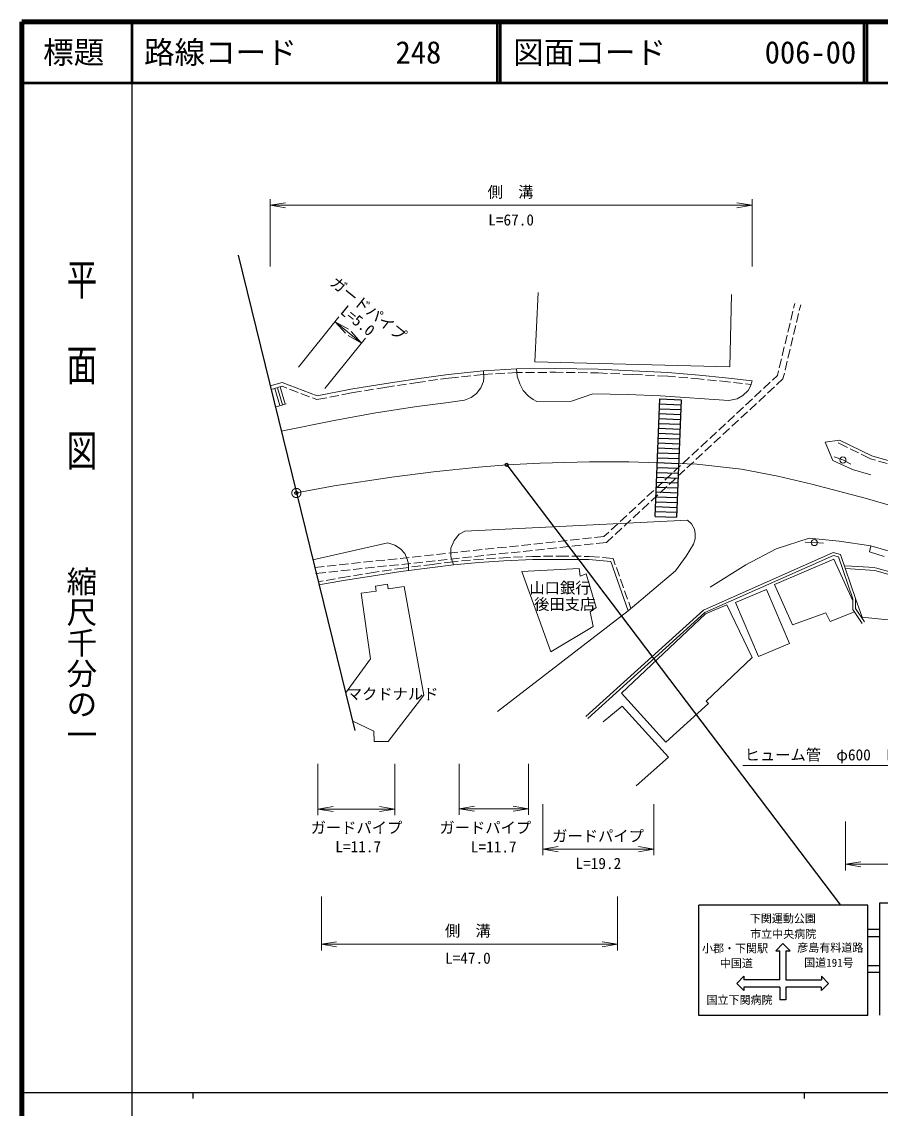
# Model space of a CAD drawing. Units: millimetres, scale not verified. Extents: x 40000 to 680000, y 20000 to 380000.
# Drawn here: x 40000 to 180428, y 202409 to 380000 of the extents above; entities that cross this region are included whole.
import ezdxf
from ezdxf.enums import TextEntityAlignment as Align

# ---------------------------------------------------------------- set-up
doc = ezdxf.new("R2010")
doc.units = ezdxf.units.MM
doc.header["$LTSCALE"] = 1000
doc.header["$PDMODE"] = 32
doc.header["$PDSIZE"] = 500
doc.linetypes.add('CHAIN', pattern=[18.5, 12, -1.5, 3.5, -1.5])
for name, color, linetype, lineweight in [('M-BMK', 2, 'CHAIN', 13), ('M-BMK-OTRS', 5, 'Continuous', 25), ('M-STR-HTXT', 7, 'Continuous', 13), ('M-STR-STRC', 7, 'Continuous', 25), ('M-TTL', 2, 'Continuous', 140), ('M-TTL-BAND', 7, 'Continuous', 25), ('M-TTL-LINE', 7, 'Continuous', 50), ('M-WORK', 1, 'Continuous', 13), ('引出線', 7, 'Continuous', 13)]:
    doc.layers.add(name, color=color, linetype=linetype, lineweight=lineweight)
doc.layers.add('M-OTRS', color=6, linetype='Continuous')
doc.layers.add('M-TTL-TXT', color=7, linetype='Continuous')
doc.styles.add('@ＭＳ ゴシック', font='')
doc.styles.add('ＭＳ ゴシック', font='')
doc.styles.get('@ＭＳ ゴシック').set_extended_font_data('@MS Gothic')
doc.styles.get('ＭＳ ゴシック').set_extended_font_data('MS Gothic')

# ---------------------------------------------------------------- blocks, each defined once
blk = doc.blocks.new('open_arrow')
at = {"color": 0, "linetype": 'Continuous', "lineweight": -2}
blk.add_lwpolyline([(7.5, 1.25), (0, 0), (7.5, -1.25)], dxfattribs=at)

msp = doc.modelspace()

# ---------------------------------------------------------------- linework, layer by layer
at = {"layer": 'M-BMK'}
for p, q in [((114731, 307174), (119328, 307573)), ((119328, 307573), (124793, 307855)), ((124793, 307855), (132873, 308089)), ((132873, 308089), (139311, 308089)), ((139311, 308089), (150417, 307679)), ((150417, 307679), (157734, 306881)), ((91080, 304143), (100544, 305585)), ((100544, 305585), (107334, 306430)), ((107334, 306430), (114731, 307174)), ((157734, 306881), (163656, 305732)), ((163656, 305732), (169215, 304442)), ((84926, 302977), (91080, 304143)), ((169215, 304442), (177931, 302144)), ((183407, 300566), (177931, 302144))]:
    msp.add_line(p, q, dxfattribs=at)
msp.add_circle((84926, 302977), 750, dxfattribs=at)
at = {"layer": 'M-BMK-OTRS'}
for p, q in [((75379, 341821), (84926, 302977)), ((84926, 302977), (94474, 264133))]:
    msp.add_line(p, q, dxfattribs=at)
at = {"layer": 'M-OTRS'}
msp.add_point((84926, 302977), dxfattribs=at)
at = {"layer": 'M-STR-HTXT'}
for p, q in [((80628, 340000), (80628, 351000)), ((80628, 350000), (159465, 350000)), ((159465, 340000), (159465, 351000)), ((85271, 323537), (91881, 331750)), ((91254, 330971), (95582, 327488)), ((89598, 320054), (96209, 328267)), ((88425, 258684), (88425, 250322)), ((101014, 258684), (101014, 250322)), ((111534, 258684), (111534, 250368)), ((122868, 258684), (122868, 250368)), ((88425, 251322), (101014, 251322)), ((111534, 251368), (122868, 251368)), ((125242, 252120), (125242, 243765)), ((143388, 252120), (143388, 243765)), ((174754, 249268), (174754, 241294)), ((125242, 244765), (143388, 244765)), ((174754, 242294), (260988, 242294)), ((89007, 237041), (89007, 228204)), ((137452, 237041), (137452, 228204)), ((89007, 229204), (137452, 229204))]:
    msp.add_line(p, q, dxfattribs=at)
at = {"layer": 'M-STR-STRC'}
for p, q in [((143611, 299154), (144362, 318339)), ((144362, 318339), (147835, 318204)), ((147835, 318204), (147084, 299018)), ((144299, 316741), (147772, 316605)), ((144331, 317540), (147803, 317404)), ((144206, 314342), (147678, 314207)), ((144237, 315142), (147710, 315006)), ((144268, 315941), (147741, 315805)), ((144143, 312744), (147616, 312608)), ((144174, 313543), (147647, 313407)), ((144081, 311145), (147553, 311009)), ((144112, 311944), (147584, 311808)), ((144018, 309546), (147491, 309410)), ((144049, 310345), (147522, 310210)), ((119328, 307573), (173919, 235623)), ((143955, 307947), (147428, 307811)), ((143987, 308747), (147459, 308611)), ((143862, 305549), (147334, 305413)), ((143893, 306349), (147366, 306213)), ((143924, 307148), (147397, 307012)), ((143799, 303950), (147272, 303815)), ((143830, 304750), (147303, 304614)), ((143737, 302352), (147209, 302216)), ((143768, 303151), (147240, 303015)), ((143674, 300753), (147147, 300617)), ((143705, 301552), (147178, 301416)), ((143611, 299154), (147084, 299018)), ((143643, 299953), (147115, 299818)), ((150767, 217548), (150767, 235623)), ((178369, 235623), (150767, 235623)), ((178369, 217548), (178369, 235623)), ((180285, 235923), (180285, 217626)), ((181689, 235923), (180285, 235923)), ((180285, 231606), (178369, 231606)), ((164513, 229319), (163343, 228149)), ((165715, 228116), (164513, 229319)), ((180285, 230436), (178369, 230436)), ((163343, 228149), (164003, 228149)), ((164003, 223399), (164003, 228149)), ((165006, 228116), (164999, 223399)), ((165006, 228116), (165715, 228116)), ((178369, 225756), (180285, 225756)), ((156965, 222805), (158135, 223975)), ((158135, 223975), (158135, 223399)), ((170790, 223984), (170790, 223399)), ((171960, 222814), (170790, 223984)), ((180285, 224586), (178369, 224586)), ((158135, 221635), (156965, 222805)), ((164003, 223399), (158135, 223399)), ((164003, 222229), (158135, 222229)), ((158135, 222229), (158135, 221635)), ((164005, 222229), (164003, 220117)), ((164998, 222229), (164995, 220117)), ((170757, 222229), (164998, 222229)), ((164999, 223399), (170790, 223399)), ((170757, 222229), (170757, 221644)), ((170790, 221644), (171960, 222814)), ((164995, 220117), (164003, 220117)), ((178369, 217548), (150767, 217548))]:
    msp.add_line(p, q, dxfattribs=at)
msp.add_circle((119328, 307573), 250, dxfattribs=at)
at = {"layer": 'M-TTL'}
for p, q in [((40000, 380000), (40000, 20000)), ((680000, 380000), (40000, 380000))]:
    msp.add_line(p, q, dxfattribs=at)
at = {"layer": 'M-TTL-BAND'}
for p, q in [((58000, 370000), (58000, 20000)), ((40000, 205000), (579000, 205000)), ((68000, 205000), (68000, 204000)), ((168000, 205000), (168000, 204000))]:
    msp.add_line(p, q, dxfattribs=at)
at = {"layer": 'M-TTL-LINE'}
for p, q in [((58000, 380000), (58000, 370000)), ((117750, 380000), (117750, 370000)), ((118250, 380000), (118250, 370000)), ((177750, 380000), (177750, 370000)), ((178250, 380000), (178250, 370000)), ((40000, 370000), (680000, 370000))]:
    msp.add_line(p, q, dxfattribs=at)
at = {"layer": 'M-WORK'}
for p, q in [((124474, 335752), (123915, 324400)), ((155813, 323571), (156108, 335431)), ((166244, 333169), (166434, 333962)), ((165778, 331224), (166127, 332682)), ((166715, 330844), (167064, 332302)), ((167181, 332789), (167406, 333729)), ((165312, 329279), (165661, 330738)), ((166249, 328899), (166599, 330357)), ((164846, 327334), (165195, 328793)), ((164380, 325389), (164729, 326848)), ((165783, 326954), (166133, 328412)), ((165317, 325009), (165667, 326467)), ((115507, 322949), (120948, 323246)), ((120948, 323246), (127312, 323308)), ((120948, 323246), (121024, 322092)), ((123915, 324400), (155813, 323571)), ((127312, 323308), (134286, 323199)), ((163914, 323444), (164263, 324903)), ((164851, 323064), (165201, 324522)), ((99605, 320869), (104639, 321620)), ((104639, 321620), (109753, 322355)), ((106534, 321286), (108019, 321499)), ((108514, 321570), (109826, 321759)), ((109753, 322355), (115507, 322949)), ((109826, 321759), (111447, 321926)), ((111944, 321978), (113436, 322132)), ((113933, 322183), (115554, 322351)), ((115590, 321810), (115507, 322949)), ((115507, 321205), (115590, 321810)), ((115554, 322351), (117012, 322430)), ((117512, 322457), (119010, 322539)), ((119509, 322566), (120967, 322646)), ((120967, 322646), (121889, 322655)), ((121024, 322092), (121446, 320810)), ((122389, 322660), (123889, 322675)), ((124389, 322680), (125889, 322694)), ((126389, 322699), (127310, 322708)), ((127310, 322708), (128539, 322689)), ((129039, 322681), (130539, 322658)), ((131039, 322650), (132539, 322626)), ((133039, 322619), (134268, 322599)), ((134268, 322599), (135820, 322530)), ((134286, 323199), (139899, 322949)), ((136320, 322508), (137818, 322441)), ((138318, 322419), (139871, 322350)), ((139871, 322350), (141517, 322265)), ((139899, 322949), (145700, 322652)), ((142016, 322240), (143514, 322163)), ((144013, 322137), (145659, 322053)), ((145659, 322053), (146956, 321942)), ((145700, 322652), (150798, 322214)), ((147454, 321899), (148948, 321771)), ((149446, 321728), (150743, 321616)), ((150743, 321616), (151645, 321528)), ((150798, 322214), (155098, 321792)), ((152143, 321479), (153635, 321332)), ((155098, 321792), (159465, 321307)), ((162800, 321416), (163607, 322164)), ((163470, 320673), (164509, 321637)), ((163607, 322164), (163798, 322958)), ((164509, 321637), (164735, 322577)), ((80628, 320463), (82618, 321049)), ((80798, 319888), (82593, 320416)), ((81392, 320062), (82220, 317249)), ((81809, 320185), (82637, 317372)), ((82258, 320318), (83087, 317504)), ((82593, 320416), (83338, 320130)), ((82618, 321049), (88339, 318855)), ((83805, 319951), (85205, 319414)), ((88339, 318855), (93843, 319918)), ((93843, 319918), (99605, 320869)), ((96083, 319680), (97563, 319924)), ((98056, 320006), (99698, 320276)), ((99698, 320276), (100976, 320467)), ((101470, 320541), (102954, 320762)), ((103448, 320836), (104726, 321026)), ((104726, 321026), (106039, 321215)), ((114373, 319261), (115077, 320176)), ((115077, 320176), (115507, 321205)), ((121446, 320810), (122040, 319747)), ((122040, 319747), (122869, 318793)), ((154133, 321284), (155035, 321195)), ((155035, 321195), (155920, 321097)), ((156417, 321042), (157908, 320876)), ((157964, 318903), (158793, 319716)), ((158405, 320821), (159290, 320723)), ((158793, 319716), (159199, 320419)), ((159199, 320419), (159465, 321307)), ((159868, 318696), (160967, 319716)), ((161334, 320056), (162434, 321076)), ((162003, 319313), (163103, 320333)), ((85672, 319235), (87072, 318698)), ((87539, 318519), (88284, 318233)), ((88284, 318233), (89889, 318543)), ((90380, 318638), (91853, 318923)), ((92344, 319017), (93948, 319327)), ((93948, 319327), (95590, 319598)), ((109377, 317736), (112403, 318159)), ((112403, 318159), (113529, 318557)), ((113529, 318557), (114373, 319261)), ((122869, 318793), (123666, 318230)), ((123666, 318230), (124229, 317933)), ((124229, 317933), (129905, 317980)), ((129905, 317980), (133423, 319200)), ((133423, 319200), (139107, 319090)), ((139107, 319090), (144470, 318856)), ((144470, 318856), (155681, 318074)), ((155681, 318074), (157042, 318355)), ((157042, 318355), (157964, 318903)), ((158401, 317336), (159501, 318356)), ((160537, 317953), (161637, 318973)), ((81472, 317029), (83268, 317558)), ((97603, 316048), (104639, 317127)), ((104639, 317127), (109377, 317736)), ((156935, 315976), (158035, 316996)), ((157604, 315232), (158704, 316253)), ((159070, 316593), (160170, 317613)), ((82447, 313063), (91130, 314828)), ((91130, 314828), (97603, 316048)), ((155468, 314616), (156568, 315636)), ((156138, 313872), (157237, 314892)), ((152536, 311896), (153635, 312916)), ((154002, 313256), (155102, 314276)), ((154671, 312512), (155771, 313532)), ((151069, 310536), (152169, 311556)), ((151738, 309792), (152838, 310812)), ((153205, 311152), (154305, 312172)), ((171432, 311285), (173732, 311614)), ((172652, 308283), (171432, 311285)), ((173513, 311165), (175059, 310412)), ((173732, 311614), (179033, 309034)), ((149603, 309176), (150703, 310196)), ((150272, 308432), (151372, 309452)), ((175508, 310194), (176857, 309537)), ((177307, 309318), (178852, 308566)), ((179033, 309034), (194480, 304565)), ((146670, 306455), (147770, 307475)), ((148136, 307815), (149236, 308836)), ((148806, 307072), (149905, 308092)), ((175865, 306829), (172652, 308283)), ((174305, 308372), (172888, 308866)), ((174305, 308372), (175630, 307669)), ((178852, 308566), (179633, 308340)), ((180113, 308201), (181554, 307784)), ((145204, 305095), (146303, 306115)), ((147339, 305712), (148439, 306732)), ((178898, 305931), (175865, 306829)), ((143737, 303735), (144837, 304755)), ((144406, 302992), (145506, 304012)), ((145873, 304352), (146973, 305372)), ((140805, 301015), (141904, 302035)), ((142271, 302375), (143371, 303395)), ((142940, 301632), (144040, 302652)), ((139338, 299655), (140438, 300675)), ((141474, 300272), (142574, 301292)), ((112472, 296761), (148904, 298552)), ((137872, 298295), (138972, 299315)), ((138541, 297552), (139641, 298572)), ((140007, 298912), (141107, 299932)), ((148904, 298552), (149545, 297926)), ((111534, 296230), (112472, 296761)), ((135232, 295847), (136039, 296595)), ((136405, 296935), (137505, 297955)), ((137075, 296192), (138174, 297212)), ((149545, 297926), (150045, 297051)), ((150045, 297051), (150170, 296363)), ((87615, 292038), (99878, 294807)), ((99878, 294807), (101014, 294463)), ((110179, 293978), (110742, 295187)), ((110742, 295187), (111534, 296230)), ((125746, 294834), (127237, 294993)), ((127734, 295046), (129226, 295205)), ((129723, 295259), (131214, 295418)), ((131712, 295471), (133203, 295630)), ((133700, 295683), (135232, 295847)), ((133972, 294706), (135668, 294888)), ((135668, 294888), (136708, 295852)), ((150139, 295456), (149873, 294611)), ((150170, 296363), (150139, 295456)), ((163421, 293826), (168821, 295588)), ((169625, 294876), (168128, 294963)), ((168821, 295588), (173677, 295115)), ((169625, 294876), (171122, 294775)), ((173677, 295115), (178873, 294336)), ((101014, 294463), (101941, 293869)), ((101941, 293869), (102640, 293108)), ((102640, 293108), (103067, 292180)), ((107847, 292923), (109339, 293082)), ((109836, 293136), (111327, 293295)), ((110200, 292602), (110179, 293978)), ((111825, 293348), (113316, 293507)), ((113813, 293560), (115305, 293719)), ((115802, 293772), (117294, 293932)), ((117791, 293985), (119282, 294144)), ((118062, 293008), (119554, 293167)), ((119779, 294197), (121271, 294356)), ((120051, 293220), (121542, 293380)), ((121768, 294409), (123260, 294569)), ((122039, 293433), (123531, 293592)), ((123757, 294622), (125248, 294781)), ((124028, 293645), (125520, 293804)), ((126017, 293857), (127508, 294016)), ((128006, 294070), (129497, 294229)), ((129994, 294282), (131486, 294441)), ((131983, 294494), (133474, 294653)), ((149873, 294611), (148700, 292645)), ((151493, 283827), (172742, 293242)), ((158442, 291221), (163421, 293826)), ((172742, 293242), (173944, 292941)), ((178873, 294336), (178661, 293358)), ((178661, 293358), (181040, 292615)), ((178873, 294336), (261110, 270494)), ((91938, 291225), (93429, 291384)), ((93926, 291437), (95418, 291596)), ((95915, 291649), (97407, 291809)), ((97904, 291862), (99395, 292021)), ((99892, 292074), (101384, 292233)), ((100164, 291097), (101655, 291257)), ((101881, 292286), (103373, 292446)), ((102152, 291310), (103644, 291469)), ((103067, 292180), (103286, 291388)), ((103286, 291388), (103282, 290285)), ((103870, 292499), (105361, 292658)), ((104141, 291522), (105633, 291681)), ((105786, 291130), (107129, 291297)), ((105859, 292711), (107350, 292870)), ((106130, 291734), (107621, 291893)), ((107129, 291297), (108605, 291485)), ((108119, 291947), (109610, 292106)), ((109101, 291548), (110577, 291736)), ((110107, 292159), (111599, 292318)), ((110325, 292039), (110200, 292602)), ((110635, 291209), (110325, 292039)), ((110577, 291736), (111408, 291813)), ((110635, 291209), (114771, 291592)), ((111906, 291859), (113399, 291998)), ((112096, 292371), (113587, 292530)), ((113897, 292044), (114728, 292121)), ((114085, 292583), (115576, 292743)), ((114728, 292121), (115520, 292175)), ((114771, 291592), (118836, 291874)), ((116019, 292210), (117515, 292314)), ((116073, 292796), (117565, 292955)), ((118014, 292348), (118806, 292403)), ((118806, 292403), (119934, 292451)), ((118836, 291874), (123574, 292077)), ((120434, 292473), (121933, 292537)), ((122432, 292559), (123560, 292607)), ((123560, 292607), (124866, 292619)), ((123574, 292077), (128671, 292124)), ((125366, 292624), (126866, 292637)), ((127366, 292642), (128672, 292654)), ((128671, 292124), (132784, 292077)), ((128672, 292654), (129490, 292645)), ((129990, 292639), (131490, 292622)), ((131990, 292616), (132809, 292607)), ((132784, 292077), (136333, 291780)), ((132809, 292607), (134514, 292464)), ((135012, 292422), (136717, 292280)), ((136333, 291780), (139215, 283727)), ((136717, 292280), (137087, 291246)), ((148700, 292645), (146933, 290253)), ((151741, 283444), (172783, 292767)), ((163109, 288019), (172856, 292175)), ((172783, 292767), (173596, 292564)), ((172856, 292175), (175937, 285345)), ((173596, 292564), (175934, 285669)), ((173944, 292941), (176383, 285745)), ((87920, 290796), (89452, 290959)), ((88027, 289802), (89723, 289983)), ((89949, 291012), (91440, 291172)), ((90220, 290036), (91712, 290195)), ((92209, 290248), (93700, 290407)), ((94198, 290460), (95689, 290620)), ((94272, 289447), (95753, 289686)), ((96186, 290673), (97678, 290832)), ((96246, 289766), (97480, 289966)), ((97480, 289966), (98486, 290121)), ((97563, 289442), (102035, 290130)), ((98175, 290885), (99667, 291044)), ((98980, 290197), (100462, 290425)), ((100957, 290501), (101962, 290655)), ((101962, 290655), (103305, 290822)), ((102035, 290130), (107195, 290771)), ((103801, 290884), (105290, 291069)), ((107195, 290771), (110635, 291209)), ((121787, 290119), (131159, 290651)), ((126522, 277026), (121787, 290119)), ((131159, 290651), (131336, 289400)), ((131336, 289400), (132305, 289754)), ((132305, 289754), (133973, 284271)), ((137256, 290775), (137761, 289363)), ((146933, 290253), (139215, 283727)), ((152582, 287564), (158442, 291221)), ((174725, 290637), (179521, 290328)), ((174754, 291086), (179550, 290777)), ((179521, 290328), (214352, 280249)), ((179646, 290760), (214474, 280683)), ((88530, 288464), (89306, 288600)), ((88622, 287942), (92632, 288645)), ((89799, 288686), (91276, 288945)), ((91769, 289032), (92544, 289168)), ((92544, 289168), (93778, 289367)), ((92632, 288645), (97563, 289442)), ((97850, 287762), (99838, 288060)), ((97954, 286942), (97850, 287762)), ((99838, 288060), (99963, 287317)), ((137930, 288892), (138435, 287480)), ((166090, 281438), (163109, 288019)), ((95543, 286601), (97954, 286942)), ((97060, 275888), (95543, 286601)), ((99963, 287317), (102548, 287664)), ((102548, 287664), (105760, 269946)), ((138604, 287009), (139109, 285597)), ((161826, 287203), (156748, 285051)), ((165560, 278394), (161826, 287203)), ((133973, 284271), (132952, 283531)), ((139278, 285126), (139648, 284093)), ((155316, 284684), (151856, 283203)), ((159482, 276071), (155316, 284684)), ((156748, 285051), (160483, 276241)), ((175934, 285669), (175950, 283949)), ((176383, 285745), (176398, 284087)), ((176383, 285745), (177454, 282672)), ((139215, 283727), (117811, 267270)), ((132281, 266453), (151493, 283827)), ((132583, 266119), (151741, 283444)), ((132952, 283531), (133492, 281154)), ((151856, 283203), (138116, 270236)), ((171529, 283391), (166090, 281438)), ((172218, 281974), (171529, 283391)), ((176217, 283550), (172218, 281974)), ((175950, 283949), (177482, 281666)), ((176398, 284087), (177856, 281917)), ((177454, 282672), (188152, 281553)), ((133492, 281154), (126522, 277026)), ((160483, 276241), (165560, 278394)), ((92965, 270274), (97060, 275888)), ((151963, 268950), (159482, 276071)), ((105760, 269946), (99945, 262367)), ((138116, 270236), (145368, 262223)), ((145368, 262223), (152338, 268541)), ((152338, 268541), (151963, 268950)), ((135123, 265591), (138219, 268140)), ((138219, 268140), (145771, 259774)), ((97610, 264069), (94075, 265756)), ((97624, 262346), (97610, 264069)), ((99945, 262367), (97624, 262346)), ((145771, 259774), (140525, 255130))]:
    msp.add_line(p, q, dxfattribs=at)
for centre in [(174305, 308372), (169625, 294876)]:
    msp.add_circle(centre, 500, dxfattribs=at)
at = {"layer": '引出線'}
msp.add_lwpolyline([(215378, 281970), (187926, 258429), (157926, 258429)], dxfattribs=at)

# ---------------------------------------------------------------- block references
at = {"layer": 'M-STR-HTXT', "xscale": 333, "yscale": 333}
for p in [(80628, 350000), (88425, 251322), (111534, 251368), (125242, 244765), (174754, 242294), (89007, 229204)]:
    msp.add_blockref('open_arrow', p, dxfattribs=at)
for p, rotation in [((159465, 350000), 180), ((91254, 330971), 321.2), ((95582, 327488), 141.2), ((101014, 251322), 180), ((122868, 251368), 180), ((143388, 244765), 180), ((137452, 229204), 180)]:
    msp.add_blockref('open_arrow', p, dxfattribs=dict(at, rotation=rotation))

# ---------------------------------------------------------------- texts
at = {"layer": 'M-STR-HTXT', "style": 'ＭＳ ゴシック'}
for s, p in [('側\u3000溝', (119958, 352164)), ('ガードパイプ', (94753, 248270)), ('ガードパイプ', (115822, 248270)), ('ガードパイプ', (134266, 246903)), ('側\u3000溝', (112972, 231420))]:
    msp.add_text(s, height=1833, dxfattribs=at).set_placement(p, align=Align.MIDDLE_CENTER)
for s, p in [('L=67.0', (120047, 346148)), ('L=11.7', (95034, 243697)), ('L=11.7', (117201, 243670)), ('L=19.2', (134315, 240966)), ('L=47.0', (112972, 225484))]:
    msp.add_text(s, height=1833, dxfattribs=at).set_placement(p, align=Align.BOTTOM_CENTER)
msp.add_text('ガードパイプ', height=1833, rotation=321.17, dxfattribs=at).set_placement((96705, 333087), align=Align.MIDDLE_CENTER)
msp.add_text('L=5.0', height=1833, rotation=321.17, dxfattribs=at).set_placement((94045, 330008), align=Align.BOTTOM_CENTER)
at = {"layer": 'M-STR-STRC', "style": 'ＭＳ ゴシック'}
for s, p in [('下関運動公園', (164492, 233429)), ('市立中央病院', (164545, 230896))]:
    msp.add_text(s, height=1320, dxfattribs=at).set_placement(p, align=Align.MIDDLE_CENTER)
for s, p in [('小郡・下関駅', (151269, 227479)), ('彦島有料道路', (166854, 227602)), ('中国道', (154189, 225052)), ('国道191号', (167980, 225139)), ('国立下関病院', (152004, 219062))]:
    msp.add_text(s, height=1320, dxfattribs=at).set_placement(p, align=Align.BOTTOM_LEFT)
at = {"layer": 'M-TTL-BAND', "style": '@ＭＳ ゴシック', "width": 1.4}
msp.add_text('平  面  図', height=3666, rotation=270, dxfattribs=at).set_placement((49777, 306475), align=Align.MIDDLE_RIGHT)
at = {"layer": 'M-TTL-BAND', "style": '@ＭＳ ゴシック'}
msp.add_text('縮尺千分の一', height=3666, rotation=270, dxfattribs=at).set_placement((49777, 261030), align=Align.MIDDLE_RIGHT)
at = {"layer": 'M-TTL-TXT', "style": 'ＭＳ ゴシック'}
msp.add_text('標題', height=3666, dxfattribs=at).set_placement((48500, 375000), align=Align.MIDDLE_CENTER)
for s, p in [('路線コード', (60000, 375000)), ('248', (101142, 375000)), ('図面コード', (120380, 375000)), ('006-00', (161521, 375000))]:
    msp.add_text(s, height=3666, dxfattribs=at).set_placement(p, align=Align.MIDDLE_LEFT)
at = {"layer": 'M-WORK', "style": 'ＭＳ ゴシック'}
for s, p in [('山口銀行', (128031, 287466)), ('後田支店', (128805, 284792)), ('マクドナルド', (100664, 270130))]:
    msp.add_text(s, height=1833, dxfattribs=at).set_placement(p, align=Align.MIDDLE_CENTER)
at = {"layer": '引出線', "style": 'ＭＳ ゴシック'}
msp.add_text('ヒューム管\u3000φ600\u3000L=2.0', height=1833, dxfattribs=at).set_placement((172926, 260179), align=Align.MIDDLE_CENTER)

doc.saveas('drawing.dxf')
